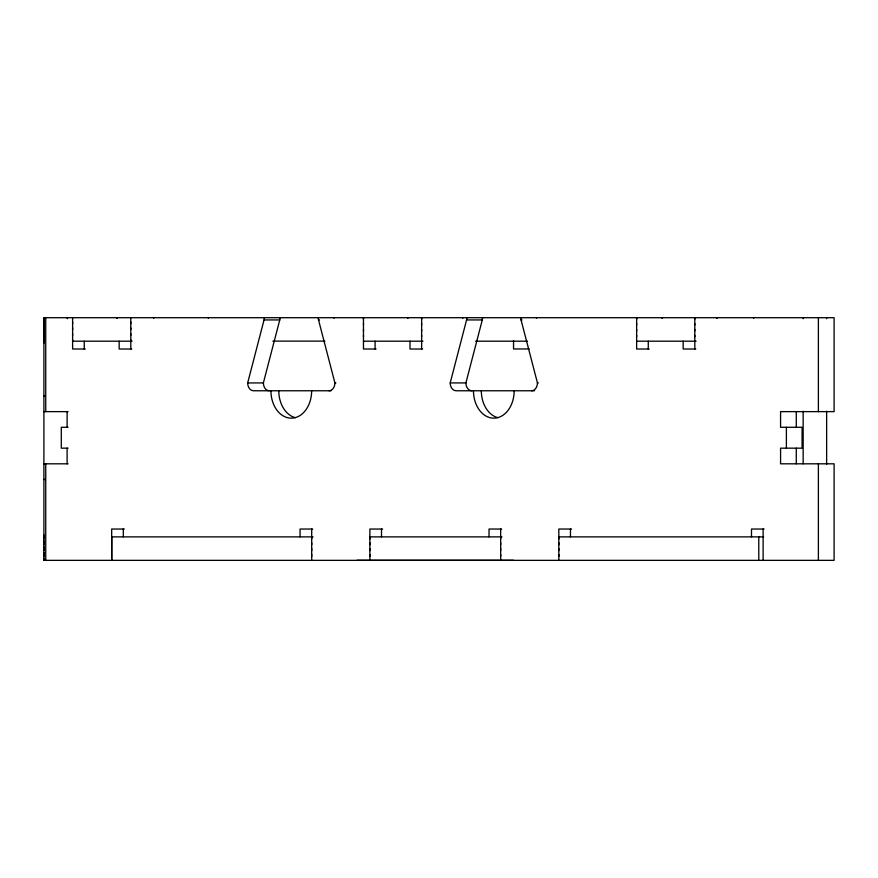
<?xml version="1.0" encoding="UTF-8"?>
<svg xmlns="http://www.w3.org/2000/svg" width="878" height="878" viewBox="0 0 878 878"><rect width="100%" height="100%" fill="white"/><g stroke="black" fill="none" stroke-linecap="round" stroke-linejoin="round"><path stroke-width="1.32" d="M43.9 336.296L43.9 337.273L43.9 317.704L834.1 317.704L834.1 411.628L780.575 411.628L780.575 427.29L802.097 427.29L802.097 448.164L780.575 448.164L780.575 463.814L834.1 463.814L834.1 560.351L43.9 560.351L43.9 317.704L43.9 318.681M43.9 331.401L43.9 327.494M43.9 325.529L43.9 321.622M43.9 319.658L43.9 317.704M43.9 538.829L43.9 534.911M43.9 343.144L43.9 339.226L43.9 340.203M43.9 337.273L43.9 333.355L43.9 334.342M43.9 556.443L43.9 552.525M43.9 550.572L43.9 546.654M43.9 544.7L43.9 540.782M67.112 427.29L67.112 411.628M72.622 339.72L72.622 341.191L132.106 341.191M72.622 335.319L72.622 333.849M72.622 329.448L72.622 327.977M72.622 323.576L72.622 322.105M130.8 341.191L130.8 339.72M130.8 335.319L130.8 333.849M130.8 329.448L130.8 327.977M130.8 323.576L130.8 322.105M311.701 556.443L311.701 554.479M311.701 550.572L311.701 548.607M311.701 544.7L311.701 542.747M311.701 538.829L311.701 536.875M363.47 319.175L363.47 317.704L363.47 349.016L376.08 349.016M363.47 336.779L363.47 335.319M363.47 330.918L363.47 329.448M363.47 325.047L363.47 323.576M369.879 556.443L369.879 554.479M369.879 550.572L369.879 548.607M369.879 544.7L369.879 542.747M369.879 538.829L369.879 536.875L501.975 536.875M421.638 336.779L421.638 335.319M421.638 330.918L421.638 329.448M421.638 325.047L421.638 323.576M421.638 319.175L421.638 317.704L421.638 349.016M500.658 556.443L500.669 554.479M500.658 550.572L500.669 548.607M500.658 544.7L500.669 542.747M500.658 538.829L500.669 536.875M558.836 556.443L558.836 554.479M558.836 550.572L558.836 548.607M558.836 544.7L558.836 542.747M558.836 538.829L558.836 536.875L763.684 536.875M636.638 319.175L636.638 317.704L636.638 349.016L649.259 349.016M636.638 336.779L636.638 335.319M636.638 330.918L636.638 329.448M636.638 325.047L636.638 323.576M694.805 336.779L694.805 335.319M694.805 330.918L694.805 329.448M694.805 325.047L694.805 323.576M694.805 319.175L694.805 317.704L694.805 349.016M796.28 463.814L796.291 448.164M803.15 318.681L803.161 317.704M826.637 318.681L826.637 317.704M43.9 340.697L43.9 341.674L43.9 339.226M43.9 330.424L43.9 328.471M43.9 324.553L43.9 322.599M67.386 318.681L67.386 317.704L67.386 318.44M43.9 335.802L43.9 334.825M43.9 338.743L43.9 337.767M331.061 390.765L253.479 390.765A7.825 5.817 -90 0 1 247.662 382.929L264.048 319.943A7.836 5.828 90 0 0 264.289 317.704M269.195 390.765A7.825 5.817 90 0 1 263.378 382.929L279.764 319.943A7.836 5.828 -90 0 0 280.005 317.704M534.57 390.765L456.011 390.765A7.825 5.817 -90 0 1 450.194 382.929L466.58 319.943A7.836 5.828 90 0 0 466.822 317.704M471.716 390.765A7.825 5.817 -90 0 1 465.9 382.929L482.285 319.943A7.836 5.828 -90 0 0 482.527 317.704M264.048 319.943L279.764 319.943M318.286 317.704A7.836 5.828 90 0 0 318.527 319.943L319.515 319.943M466.58 319.943L482.285 319.943M520.819 317.704A7.836 5.828 90 0 0 521.06 319.943L522.048 319.943M272.849 341.125L324.904 341.125M363.47 341.191L422.944 341.191M475.613 341.191L527.546 341.191M636.638 341.191L696.122 341.191M85.243 349.016L72.622 349.016L72.622 317.704M131.777 349.016L119.167 349.016L119.167 341.191M422.614 349.016L410.004 349.016L410.004 341.191M529.204 348.961L513.542 348.961L513.542 340.785M695.793 349.016L683.172 349.016L683.172 341.191M247.662 382.929L263.378 382.929M329.096 390.765A7.825 5.817 -90 0 0 334.913 382.929L335.901 382.929M450.194 382.929L465.9 382.929M531.629 390.765A7.825 5.817 90 0 0 537.446 382.929L538.423 382.929M43.9 395.978L45.371 395.978M43.9 411.628L68.1 411.628M68.089 427.29L61.295 427.29L61.295 448.164L68.089 448.164M43.9 463.814L68.1 463.814M43.9 479.476L45.371 479.476M124.292 529.039L111.671 529.039L111.671 560.351M312.689 529.039L300.067 529.039L300.067 536.875M382.643 529.039L369.879 529.039L369.879 560.351M501.645 529.039L489.024 529.039L489.024 536.875M571.6 529.039L558.836 529.039L558.836 560.351M764.112 529.039L751.491 529.039L751.491 536.875M313.018 536.875L111.769 536.875L111.769 560.351M356.995 560.296L513.542 560.296M521.06 319.943L537.446 382.929M318.527 319.943L334.913 382.929M796.28 411.628L796.291 427.29M67.112 448.164L67.112 463.814M43.9 558.397L43.9 560.351M826.637 411.244L826.637 464.352M818.384 317.704L818.384 411.628M818.384 463.814L818.384 560.351M803.15 411.244L803.161 463.814M786.392 427.29L786.392 448.164M763.125 529.039L763.125 560.351M758.779 536.875L758.779 560.351M753.587 317.704L753.587 318.44M716.92 317.704L716.92 318.44M662.133 317.704L662.133 318.44M648.271 341.191L648.271 349.016M570.47 529.039L570.47 536.875M500.658 529.039L500.669 560.351M462.662 317.704L462.662 318.44M407.875 317.704L407.875 318.44M381.513 529.039L381.513 536.875M375.104 341.191L375.104 349.016M311.701 529.039L311.701 560.351M208.404 317.704L208.404 318.44M153.617 317.704L153.617 318.44M130.8 317.704L130.8 349.016M123.304 529.039L123.304 536.875M116.961 317.704L116.961 318.44M84.255 341.191L84.255 349.016M45.744 317.704L45.744 411.628M45.744 463.814L45.744 560.351M536.546 318.264A7.836 5.828 90 0 1 536.535 317.704M311.646 390.765A27.394 20.359 90 0 1 291.287 418.158A27.394 20.359 90 0 1 270.929 390.765M334.013 318.264A7.836 5.828 90 0 1 334.002 317.704M514.179 390.765A27.394 20.359 -90 0 1 493.82 418.158A27.394 20.359 -90 0 1 473.461 390.765M497.969 417.698A27.394 20.359 90 0 1 481.32 390.765M295.436 417.698A27.394 20.359 90 0 1 278.787 390.765"/></g></svg>
